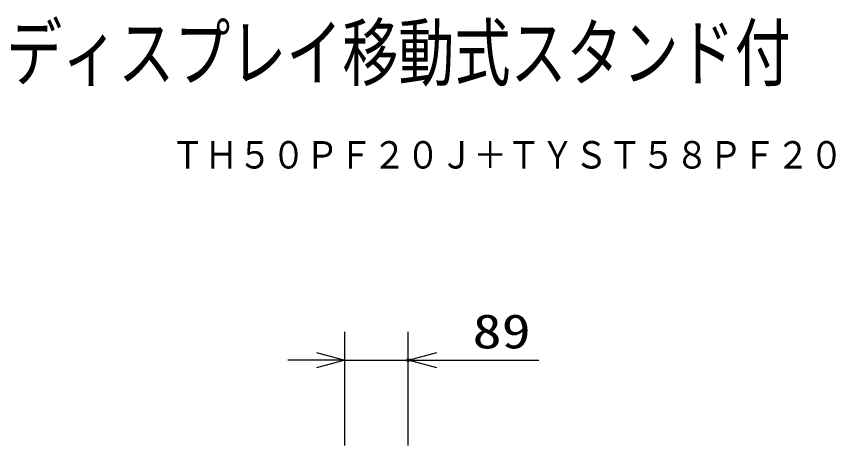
# Model space of a CAD drawing. Units: millimetres, scale not verified. Extents: x -62 to 62, y -116 to 117.
# Drawn here: x 4.6 to 62.1, y 87.3 to 117.4 of the extents above; entities that cross this region are included whole.
import ezdxf
from ezdxf.enums import TextEntityAlignment as Align

# ---------------------------------------------------------------- set-up
doc = ezdxf.new("R2010")
doc.units = ezdxf.units.MM
doc.header["$LTSCALE"] = 0.392256
doc.header["$PDMODE"] = 32
doc.header["$PDSIZE"] = 0.196
for name, color, linetype in [('0-0_MOJI1', 2, 'Continuous'), ('0-1_TOUROKU', 1, 'Continuous'), ('0-3_KIJUN', 7, 'Continuous'), ('0-4_WAKU', 3, 'Continuous')]:
    doc.layers.add(name, color=color, linetype=linetype)
doc.styles.add('ＭＳ ゴシック', font='')
doc.styles.get('ＭＳ ゴシック').set_extended_font_data('MS Gothic')

# ---------------------------------------------------------------- blocks, each defined once
blk = doc.blocks.new('_OPEN30')
at = {"layer": '0-3_KIJUN'}
blk.add_line((0, 0), (-1, 0), dxfattribs=at)
blk.add_lwpolyline([(-1, 0.2679), (0, 0), (-1, -0.2679)], dxfattribs=at)

msp = doc.modelspace()

# ---------------------------------------------------------------- linework, layer by layer
at = {"layer": '0-3_KIJUN', "color": 3}
for p, q in [((27.6627, 87.2579), (27.6627, 95.2514)), ((32.1127, 87.2579), (32.1127, 95.2514)), ((25.6627, 93.2514), (23.6627, 93.2514)), ((27.6627, 93.2514), (32.1127, 93.2514)), ((34.1127, 93.2514), (41.2794, 93.2514))]:
    msp.add_line(p, q, dxfattribs=at)
at = {"layer": '0-4_WAKU', "color": 7}
msp.add_point((32.1127, 93.2514), dxfattribs=at)

# ---------------------------------------------------------------- block references
at = {"layer": '0-3_KIJUN', "xscale": 2, "yscale": 2}
msp.add_blockref('_OPEN30', (27.6627, 93.2514), dxfattribs=at)
at = {"layer": '0-3_KIJUN', "xscale": 2, "yscale": 2, "rotation": 180}
msp.add_blockref('_OPEN30', (32.1127, 93.2514), dxfattribs=at)

# ---------------------------------------------------------------- texts
at = {"layer": '0-0_MOJI1', "style": 'ＭＳ ゴシック', "width": 0.75}
msp.add_text('ハイビジョンプラズマディスプレイ移動式スタンド付', height=3.848, dxfattribs=at).set_placement((-35.5, 111.7599), align=Align.BOTTOM_LEFT)
at = {"layer": '0-1_TOUROKU', "style": 'ＭＳ ゴシック', "width": 0.9}
msp.add_text('ＴＨ５０ＰＦ２０Ｊ＋ＴＹＳＴ５８ＰＦ２０', height=1.924, dxfattribs=at).set_placement((15.4333, 106.13), align=Align.BOTTOM_LEFT)
at = {"layer": '0-3_KIJUN', "color": 3, "style": 'ＭＳ ゴシック', "width": 1.25}
msp.add_text('89', height=2.404, dxfattribs=at).set_placement((36.6291, 93.361), align=Align.BOTTOM_LEFT)

doc.saveas('drawing.dxf')
